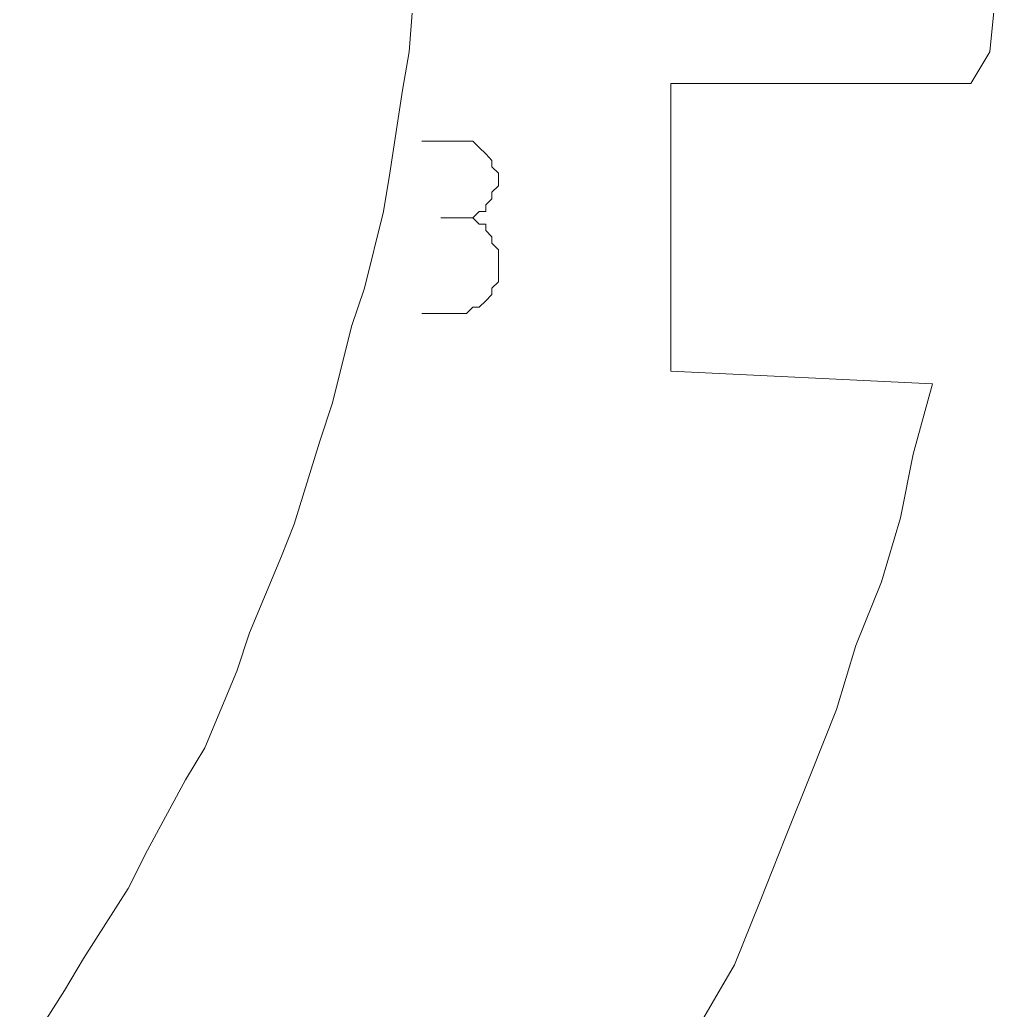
# Model space of a CAD drawing. Header units: centimetres. Extents: x -10.4 to 10.4, y -10.8 to 7.6.
# Drawn here: x -0.944 to -0.078, y -9.324 to -8.446 of the extents above; entities that cross this region are included whole.
import ezdxf
from ezdxf.lldxf.tags import DXFTag

# ---------------------------------------------------------------- set-up
doc = ezdxf.new("R2010")
doc.units = ezdxf.units.CM
doc.header["$MEASUREMENT"] = 0
doc.layers.add('layer 1', color=7, linetype='Continuous')
tags = doc.linetypes.add('New Line1505', pattern=[0.2, 0.1, -0.1]).pattern_tags.tags
tags[6:7] = [DXFTag(74, 4), DXFTag(75, 0), DXFTag(340, '0'), DXFTag(46, 1.0), DXFTag(50, 0.0), DXFTag(44, 0.0), DXFTag(45, 0.0)]
tags[4:5] = [DXFTag(74, 4), DXFTag(75, 0), DXFTag(340, '0'), DXFTag(46, 1.0), DXFTag(50, 0.0), DXFTag(44, 0.0), DXFTag(45, 0.0)]
tags = doc.linetypes.add('New Line1506', pattern=[0.2, 0.1, -0.1]).pattern_tags.tags
tags[6:7] = [DXFTag(74, 4), DXFTag(75, 0), DXFTag(340, '0'), DXFTag(46, 1.0), DXFTag(50, 0.0), DXFTag(44, 0.0), DXFTag(45, 0.0)]
tags[4:5] = [DXFTag(74, 4), DXFTag(75, 0), DXFTag(340, '0'), DXFTag(46, 1.0), DXFTag(50, 0.0), DXFTag(44, 0.0), DXFTag(45, 0.0)]
tags = doc.linetypes.add('New Line1507', pattern=[0.2, 0.1, -0.1]).pattern_tags.tags
tags[6:7] = [DXFTag(74, 4), DXFTag(75, 0), DXFTag(340, '0'), DXFTag(46, 1.0), DXFTag(50, 0.0), DXFTag(44, 0.0), DXFTag(45, 0.0)]
tags[4:5] = [DXFTag(74, 4), DXFTag(75, 0), DXFTag(340, '0'), DXFTag(46, 1.0), DXFTag(50, 0.0), DXFTag(44, 0.0), DXFTag(45, 0.0)]
tags = doc.linetypes.add('New Line1508', pattern=[0.2, 0.1, -0.1]).pattern_tags.tags
tags[6:7] = [DXFTag(74, 4), DXFTag(75, 0), DXFTag(340, '0'), DXFTag(46, 1.0), DXFTag(50, 0.0), DXFTag(44, 0.0), DXFTag(45, 0.0)]
tags[4:5] = [DXFTag(74, 4), DXFTag(75, 0), DXFTag(340, '0'), DXFTag(46, 1.0), DXFTag(50, 0.0), DXFTag(44, 0.0), DXFTag(45, 0.0)]
tags = doc.linetypes.add('New Line1509', pattern=[0.2, 0.1, -0.1]).pattern_tags.tags
tags[6:7] = [DXFTag(74, 4), DXFTag(75, 0), DXFTag(340, '0'), DXFTag(46, 1.0), DXFTag(50, 0.0), DXFTag(44, 0.0), DXFTag(45, 0.0)]
tags[4:5] = [DXFTag(74, 4), DXFTag(75, 0), DXFTag(340, '0'), DXFTag(46, 1.0), DXFTag(50, 0.0), DXFTag(44, 0.0), DXFTag(45, 0.0)]
tags = doc.linetypes.add('New Line1510', pattern=[0.2, 0.1, -0.1]).pattern_tags.tags
tags[6:7] = [DXFTag(74, 4), DXFTag(75, 0), DXFTag(340, '0'), DXFTag(46, 1.0), DXFTag(50, 0.0), DXFTag(44, 0.0), DXFTag(45, 0.0)]
tags[4:5] = [DXFTag(74, 4), DXFTag(75, 0), DXFTag(340, '0'), DXFTag(46, 1.0), DXFTag(50, 0.0), DXFTag(44, 0.0), DXFTag(45, 0.0)]
tags = doc.linetypes.add('New Line1511', pattern=[0.2, 0.1, -0.1]).pattern_tags.tags
tags[6:7] = [DXFTag(74, 4), DXFTag(75, 0), DXFTag(340, '0'), DXFTag(46, 1.0), DXFTag(50, 0.0), DXFTag(44, 0.0), DXFTag(45, 0.0)]
tags[4:5] = [DXFTag(74, 4), DXFTag(75, 0), DXFTag(340, '0'), DXFTag(46, 1.0), DXFTag(50, 0.0), DXFTag(44, 0.0), DXFTag(45, 0.0)]
tags = doc.linetypes.add('New Line1512', pattern=[0.2, 0.1, -0.1]).pattern_tags.tags
tags[6:7] = [DXFTag(74, 4), DXFTag(75, 0), DXFTag(340, '0'), DXFTag(46, 1.0), DXFTag(50, 0.0), DXFTag(44, 0.0), DXFTag(45, 0.0)]
tags[4:5] = [DXFTag(74, 4), DXFTag(75, 0), DXFTag(340, '0'), DXFTag(46, 1.0), DXFTag(50, 0.0), DXFTag(44, 0.0), DXFTag(45, 0.0)]
tags = doc.linetypes.add('New Line1513', pattern=[0.2, 0.1, -0.1]).pattern_tags.tags
tags[6:7] = [DXFTag(74, 4), DXFTag(75, 0), DXFTag(340, '0'), DXFTag(46, 1.0), DXFTag(50, 0.0), DXFTag(44, 0.0), DXFTag(45, 0.0)]
tags[4:5] = [DXFTag(74, 4), DXFTag(75, 0), DXFTag(340, '0'), DXFTag(46, 1.0), DXFTag(50, 0.0), DXFTag(44, 0.0), DXFTag(45, 0.0)]
tags = doc.linetypes.add('New Line1514', pattern=[0.2, 0.1, -0.1]).pattern_tags.tags
tags[6:7] = [DXFTag(74, 4), DXFTag(75, 0), DXFTag(340, '0'), DXFTag(46, 1.0), DXFTag(50, 0.0), DXFTag(44, 0.0), DXFTag(45, 0.0)]
tags[4:5] = [DXFTag(74, 4), DXFTag(75, 0), DXFTag(340, '0'), DXFTag(46, 1.0), DXFTag(50, 0.0), DXFTag(44, 0.0), DXFTag(45, 0.0)]
tags = doc.linetypes.add('New Line1515', pattern=[0.2, 0.1, -0.1]).pattern_tags.tags
tags[6:7] = [DXFTag(74, 4), DXFTag(75, 0), DXFTag(340, '0'), DXFTag(46, 1.0), DXFTag(50, 0.0), DXFTag(44, 0.0), DXFTag(45, 0.0)]
tags[4:5] = [DXFTag(74, 4), DXFTag(75, 0), DXFTag(340, '0'), DXFTag(46, 1.0), DXFTag(50, 0.0), DXFTag(44, 0.0), DXFTag(45, 0.0)]
tags = doc.linetypes.add('New Line1516', pattern=[0.2, 0.1, -0.1]).pattern_tags.tags
tags[6:7] = [DXFTag(74, 4), DXFTag(75, 0), DXFTag(340, '0'), DXFTag(46, 1.0), DXFTag(50, 0.0), DXFTag(44, 0.0), DXFTag(45, 0.0)]
tags[4:5] = [DXFTag(74, 4), DXFTag(75, 0), DXFTag(340, '0'), DXFTag(46, 1.0), DXFTag(50, 0.0), DXFTag(44, 0.0), DXFTag(45, 0.0)]
tags = doc.linetypes.add('New Line1517', pattern=[0.2, 0.1, -0.1]).pattern_tags.tags
tags[6:7] = [DXFTag(74, 4), DXFTag(75, 0), DXFTag(340, '0'), DXFTag(46, 1.0), DXFTag(50, 0.0), DXFTag(44, 0.0), DXFTag(45, 0.0)]
tags[4:5] = [DXFTag(74, 4), DXFTag(75, 0), DXFTag(340, '0'), DXFTag(46, 1.0), DXFTag(50, 0.0), DXFTag(44, 0.0), DXFTag(45, 0.0)]
tags = doc.linetypes.add('New Line1518', pattern=[0.2, 0.1, -0.1]).pattern_tags.tags
tags[6:7] = [DXFTag(74, 4), DXFTag(75, 0), DXFTag(340, '0'), DXFTag(46, 1.0), DXFTag(50, 0.0), DXFTag(44, 0.0), DXFTag(45, 0.0)]
tags[4:5] = [DXFTag(74, 4), DXFTag(75, 0), DXFTag(340, '0'), DXFTag(46, 1.0), DXFTag(50, 0.0), DXFTag(44, 0.0), DXFTag(45, 0.0)]
tags = doc.linetypes.add('New Line1519', pattern=[0.2, 0.1, -0.1]).pattern_tags.tags
tags[6:7] = [DXFTag(74, 4), DXFTag(75, 0), DXFTag(340, '0'), DXFTag(46, 1.0), DXFTag(50, 0.0), DXFTag(44, 0.0), DXFTag(45, 0.0)]
tags[4:5] = [DXFTag(74, 4), DXFTag(75, 0), DXFTag(340, '0'), DXFTag(46, 1.0), DXFTag(50, 0.0), DXFTag(44, 0.0), DXFTag(45, 0.0)]
tags = doc.linetypes.add('New Line1616', pattern=[0.2, 0.1, -0.1]).pattern_tags.tags
tags[6:7] = [DXFTag(74, 4), DXFTag(75, 0), DXFTag(340, '0'), DXFTag(46, 1.0), DXFTag(50, 0.0), DXFTag(44, 0.0), DXFTag(45, 0.0)]
tags[4:5] = [DXFTag(74, 4), DXFTag(75, 0), DXFTag(340, '0'), DXFTag(46, 1.0), DXFTag(50, 0.0), DXFTag(44, 0.0), DXFTag(45, 0.0)]
tags = doc.linetypes.add('New Line1617', pattern=[0.2, 0.1, -0.1]).pattern_tags.tags
tags[6:7] = [DXFTag(74, 4), DXFTag(75, 0), DXFTag(340, '0'), DXFTag(46, 1.0), DXFTag(50, 0.0), DXFTag(44, 0.0), DXFTag(45, 0.0)]
tags[4:5] = [DXFTag(74, 4), DXFTag(75, 0), DXFTag(340, '0'), DXFTag(46, 1.0), DXFTag(50, 0.0), DXFTag(44, 0.0), DXFTag(45, 0.0)]
tags = doc.linetypes.add('New Line1618', pattern=[0.2, 0.1, -0.1]).pattern_tags.tags
tags[6:7] = [DXFTag(74, 4), DXFTag(75, 0), DXFTag(340, '0'), DXFTag(46, 1.0), DXFTag(50, 0.0), DXFTag(44, 0.0), DXFTag(45, 0.0)]
tags[4:5] = [DXFTag(74, 4), DXFTag(75, 0), DXFTag(340, '0'), DXFTag(46, 1.0), DXFTag(50, 0.0), DXFTag(44, 0.0), DXFTag(45, 0.0)]
tags = doc.linetypes.add('New Line1619', pattern=[0.2, 0.1, -0.1]).pattern_tags.tags
tags[6:7] = [DXFTag(74, 4), DXFTag(75, 0), DXFTag(340, '0'), DXFTag(46, 1.0), DXFTag(50, 0.0), DXFTag(44, 0.0), DXFTag(45, 0.0)]
tags[4:5] = [DXFTag(74, 4), DXFTag(75, 0), DXFTag(340, '0'), DXFTag(46, 1.0), DXFTag(50, 0.0), DXFTag(44, 0.0), DXFTag(45, 0.0)]
tags = doc.linetypes.add('New Line1620', pattern=[0.2, 0.1, -0.1]).pattern_tags.tags
tags[6:7] = [DXFTag(74, 4), DXFTag(75, 0), DXFTag(340, '0'), DXFTag(46, 1.0), DXFTag(50, 0.0), DXFTag(44, 0.0), DXFTag(45, 0.0)]
tags[4:5] = [DXFTag(74, 4), DXFTag(75, 0), DXFTag(340, '0'), DXFTag(46, 1.0), DXFTag(50, 0.0), DXFTag(44, 0.0), DXFTag(45, 0.0)]
tags = doc.linetypes.add('New Line1621', pattern=[0.2, 0.1, -0.1]).pattern_tags.tags
tags[6:7] = [DXFTag(74, 4), DXFTag(75, 0), DXFTag(340, '0'), DXFTag(46, 1.0), DXFTag(50, 0.0), DXFTag(44, 0.0), DXFTag(45, 0.0)]
tags[4:5] = [DXFTag(74, 4), DXFTag(75, 0), DXFTag(340, '0'), DXFTag(46, 1.0), DXFTag(50, 0.0), DXFTag(44, 0.0), DXFTag(45, 0.0)]
tags = doc.linetypes.add('New Line1622', pattern=[0.2, 0.1, -0.1]).pattern_tags.tags
tags[6:7] = [DXFTag(74, 4), DXFTag(75, 0), DXFTag(340, '0'), DXFTag(46, 1.0), DXFTag(50, 0.0), DXFTag(44, 0.0), DXFTag(45, 0.0)]
tags[4:5] = [DXFTag(74, 4), DXFTag(75, 0), DXFTag(340, '0'), DXFTag(46, 1.0), DXFTag(50, 0.0), DXFTag(44, 0.0), DXFTag(45, 0.0)]
tags = doc.linetypes.add('New Line1623', pattern=[0.2, 0.1, -0.1]).pattern_tags.tags
tags[6:7] = [DXFTag(74, 4), DXFTag(75, 0), DXFTag(340, '0'), DXFTag(46, 1.0), DXFTag(50, 0.0), DXFTag(44, 0.0), DXFTag(45, 0.0)]
tags[4:5] = [DXFTag(74, 4), DXFTag(75, 0), DXFTag(340, '0'), DXFTag(46, 1.0), DXFTag(50, 0.0), DXFTag(44, 0.0), DXFTag(45, 0.0)]
tags = doc.linetypes.add('New Line1624', pattern=[0.2, 0.1, -0.1]).pattern_tags.tags
tags[6:7] = [DXFTag(74, 4), DXFTag(75, 0), DXFTag(340, '0'), DXFTag(46, 1.0), DXFTag(50, 0.0), DXFTag(44, 0.0), DXFTag(45, 0.0)]
tags[4:5] = [DXFTag(74, 4), DXFTag(75, 0), DXFTag(340, '0'), DXFTag(46, 1.0), DXFTag(50, 0.0), DXFTag(44, 0.0), DXFTag(45, 0.0)]
tags = doc.linetypes.add('New Line1625', pattern=[0.2, 0.1, -0.1]).pattern_tags.tags
tags[6:7] = [DXFTag(74, 4), DXFTag(75, 0), DXFTag(340, '0'), DXFTag(46, 1.0), DXFTag(50, 0.0), DXFTag(44, 0.0), DXFTag(45, 0.0)]
tags[4:5] = [DXFTag(74, 4), DXFTag(75, 0), DXFTag(340, '0'), DXFTag(46, 1.0), DXFTag(50, 0.0), DXFTag(44, 0.0), DXFTag(45, 0.0)]
tags = doc.linetypes.add('New Line1626', pattern=[0.2, 0.1, -0.1]).pattern_tags.tags
tags[6:7] = [DXFTag(74, 4), DXFTag(75, 0), DXFTag(340, '0'), DXFTag(46, 1.0), DXFTag(50, 0.0), DXFTag(44, 0.0), DXFTag(45, 0.0)]
tags[4:5] = [DXFTag(74, 4), DXFTag(75, 0), DXFTag(340, '0'), DXFTag(46, 1.0), DXFTag(50, 0.0), DXFTag(44, 0.0), DXFTag(45, 0.0)]
tags = doc.linetypes.add('New Line1627', pattern=[0.2, 0.1, -0.1]).pattern_tags.tags
tags[6:7] = [DXFTag(74, 4), DXFTag(75, 0), DXFTag(340, '0'), DXFTag(46, 1.0), DXFTag(50, 0.0), DXFTag(44, 0.0), DXFTag(45, 0.0)]
tags[4:5] = [DXFTag(74, 4), DXFTag(75, 0), DXFTag(340, '0'), DXFTag(46, 1.0), DXFTag(50, 0.0), DXFTag(44, 0.0), DXFTag(45, 0.0)]
tags = doc.linetypes.add('New Line1628', pattern=[0.2, 0.1, -0.1]).pattern_tags.tags
tags[6:7] = [DXFTag(74, 4), DXFTag(75, 0), DXFTag(340, '0'), DXFTag(46, 1.0), DXFTag(50, 0.0), DXFTag(44, 0.0), DXFTag(45, 0.0)]
tags[4:5] = [DXFTag(74, 4), DXFTag(75, 0), DXFTag(340, '0'), DXFTag(46, 1.0), DXFTag(50, 0.0), DXFTag(44, 0.0), DXFTag(45, 0.0)]
tags = doc.linetypes.add('New Line1629', pattern=[0.2, 0.1, -0.1]).pattern_tags.tags
tags[6:7] = [DXFTag(74, 4), DXFTag(75, 0), DXFTag(340, '0'), DXFTag(46, 1.0), DXFTag(50, 0.0), DXFTag(44, 0.0), DXFTag(45, 0.0)]
tags[4:5] = [DXFTag(74, 4), DXFTag(75, 0), DXFTag(340, '0'), DXFTag(46, 1.0), DXFTag(50, 0.0), DXFTag(44, 0.0), DXFTag(45, 0.0)]
tags = doc.linetypes.add('New Line1630', pattern=[0.2, 0.1, -0.1]).pattern_tags.tags
tags[6:7] = [DXFTag(74, 4), DXFTag(75, 0), DXFTag(340, '0'), DXFTag(46, 1.0), DXFTag(50, 0.0), DXFTag(44, 0.0), DXFTag(45, 0.0)]
tags[4:5] = [DXFTag(74, 4), DXFTag(75, 0), DXFTag(340, '0'), DXFTag(46, 1.0), DXFTag(50, 0.0), DXFTag(44, 0.0), DXFTag(45, 0.0)]
tags = doc.linetypes.add('New Line1631', pattern=[0.2, 0.1, -0.1]).pattern_tags.tags
tags[6:7] = [DXFTag(74, 4), DXFTag(75, 0), DXFTag(340, '0'), DXFTag(46, 1.0), DXFTag(50, 0.0), DXFTag(44, 0.0), DXFTag(45, 0.0)]
tags[4:5] = [DXFTag(74, 4), DXFTag(75, 0), DXFTag(340, '0'), DXFTag(46, 1.0), DXFTag(50, 0.0), DXFTag(44, 0.0), DXFTag(45, 0.0)]
tags = doc.linetypes.add('New Line1632', pattern=[0.2, 0.1, -0.1]).pattern_tags.tags
tags[6:7] = [DXFTag(74, 4), DXFTag(75, 0), DXFTag(340, '0'), DXFTag(46, 1.0), DXFTag(50, 0.0), DXFTag(44, 0.0), DXFTag(45, 0.0)]
tags[4:5] = [DXFTag(74, 4), DXFTag(75, 0), DXFTag(340, '0'), DXFTag(46, 1.0), DXFTag(50, 0.0), DXFTag(44, 0.0), DXFTag(45, 0.0)]
tags = doc.linetypes.add('New Line1633', pattern=[0.2, 0.1, -0.1]).pattern_tags.tags
tags[6:7] = [DXFTag(74, 4), DXFTag(75, 0), DXFTag(340, '0'), DXFTag(46, 1.0), DXFTag(50, 0.0), DXFTag(44, 0.0), DXFTag(45, 0.0)]
tags[4:5] = [DXFTag(74, 4), DXFTag(75, 0), DXFTag(340, '0'), DXFTag(46, 1.0), DXFTag(50, 0.0), DXFTag(44, 0.0), DXFTag(45, 0.0)]
tags = doc.linetypes.add('New Line1634', pattern=[0.2, 0.1, -0.1]).pattern_tags.tags
tags[6:7] = [DXFTag(74, 4), DXFTag(75, 0), DXFTag(340, '0'), DXFTag(46, 1.0), DXFTag(50, 0.0), DXFTag(44, 0.0), DXFTag(45, 0.0)]
tags[4:5] = [DXFTag(74, 4), DXFTag(75, 0), DXFTag(340, '0'), DXFTag(46, 1.0), DXFTag(50, 0.0), DXFTag(44, 0.0), DXFTag(45, 0.0)]

msp = doc.modelspace()

# ---------------------------------------------------------------- linework, layer by layer
at = {"layer": 'layer 1', "color": 5, "linetype": 'New Line1616', "lineweight": 9}
msp.add_open_spline([(-0.59318, -8.40122), (-0.59318, -8.40122), (-0.59887, -8.47473), (-0.59887, -8.47473)], degree=3, dxfattribs=at)
at = {"layer": 'layer 1', "color": 5, "linetype": 'New Line1519', "lineweight": 9}
msp.add_open_spline([(-0.08391, -8.47473), (-0.08391, -8.47473), (-0.07837, -8.41813), (-0.07837, -8.41813)], degree=3, dxfattribs=at)
at = {"layer": 'layer 1', "color": 5, "linetype": 'New Line1617', "lineweight": 9}
msp.add_open_spline([(-0.59887, -8.47473), (-0.59887, -8.47473), (-0.60456, -8.5087), (-0.60456, -8.5087)], degree=3, dxfattribs=at)
at = {"layer": 'layer 1', "color": 5, "linetype": 'New Line1518', "lineweight": 9}
msp.add_open_spline([(-0.10097, -8.50301), (-0.10097, -8.50301), (-0.08391, -8.47473), (-0.08391, -8.47473)], degree=3, dxfattribs=at)
at = {"layer": 'layer 1', "color": 5, "linetype": 'New Line1516', "lineweight": 9}
msp.add_open_spline([(-0.36683, -8.75765), (-0.36683, -8.75765), (-0.36683, -8.50301), (-0.36683, -8.50301)], degree=3, dxfattribs=at)
at = {"layer": 'layer 1', "color": 5, "linetype": 'New Line1517', "lineweight": 9}
msp.add_open_spline([(-0.36683, -8.50301), (-0.36683, -8.50301), (-0.10097, -8.50301), (-0.10097, -8.50301)], degree=3, dxfattribs=at)
at = {"layer": 'layer 1', "color": 5, "linetype": 'New Line1618', "lineweight": 9}
msp.add_open_spline([(-0.60456, -8.5087), (-0.60456, -8.5087), (-0.61579, -8.5822), (-0.61579, -8.5822)], degree=3, dxfattribs=at)
at = {"layer": 'layer 1', "color": 1, "lineweight": 20}
for points in [[(-0.55351, -8.55391), (-0.55351, -8.55391), (-0.58749, -8.55391), (-0.58749, -8.55391)], [(-0.54797, -8.55391), (-0.54797, -8.55391), (-0.55351, -8.55391), (-0.55351, -8.55391)], [(-0.54228, -8.55391), (-0.54228, -8.55391), (-0.54797, -8.55391), (-0.54797, -8.55391)], [(-0.5366, -8.5596), (-0.5366, -8.5596), (-0.54228, -8.55391), (-0.54228, -8.55391)], [(-0.53091, -8.56529), (-0.53091, -8.56529), (-0.5366, -8.5596), (-0.5366, -8.5596)], [(-0.52536, -8.57097), (-0.52536, -8.57097), (-0.53091, -8.56529), (-0.53091, -8.56529)], [(-0.53091, -8.56529), (-0.53091, -8.56529), (-0.53091, -8.56529), (-0.53091, -8.56529)], [(-0.52536, -8.57667), (-0.52536, -8.57667), (-0.52536, -8.57097), (-0.52536, -8.57097)], [(-0.51968, -8.5822), (-0.51968, -8.5822), (-0.52536, -8.57667), (-0.52536, -8.57667)], [(-0.51968, -8.58789), (-0.51968, -8.58789), (-0.51968, -8.5822), (-0.51968, -8.5822)], [(-0.51968, -8.59358), (-0.51968, -8.59358), (-0.51968, -8.58789), (-0.51968, -8.58789)], [(-0.51968, -8.58789), (-0.51968, -8.58789), (-0.51968, -8.58789), (-0.51968, -8.58789)], [(-0.52536, -8.59927), (-0.52536, -8.59927), (-0.51968, -8.59358), (-0.51968, -8.59358)], [(-0.52536, -8.60496), (-0.52536, -8.60496), (-0.52536, -8.59927), (-0.52536, -8.59927)], [(-0.53091, -8.6105), (-0.53091, -8.6105), (-0.52536, -8.60496), (-0.52536, -8.60496)], [(-0.54228, -8.62188), (-0.54228, -8.62188), (-0.5366, -8.61619), (-0.5366, -8.61619)], [(-0.5366, -8.61619), (-0.5366, -8.61619), (-0.53091, -8.61619), (-0.53091, -8.61619)], [(-0.53091, -8.61619), (-0.53091, -8.61619), (-0.53091, -8.6105), (-0.53091, -8.6105)], [(-0.55351, -8.62188), (-0.55351, -8.62188), (-0.57058, -8.62188), (-0.57058, -8.62188)], [(-0.57058, -8.62188), (-0.57058, -8.62188), (-0.55351, -8.62188), (-0.55351, -8.62188)], [(-0.54797, -8.62188), (-0.54797, -8.62188), (-0.55351, -8.62188), (-0.55351, -8.62188)], [(-0.55351, -8.62188), (-0.55351, -8.62188), (-0.55351, -8.62188), (-0.55351, -8.62188)], [(-0.55351, -8.62188), (-0.55351, -8.62188), (-0.54797, -8.62188), (-0.54797, -8.62188)], [(-0.54228, -8.62188), (-0.54228, -8.62188), (-0.54797, -8.62188), (-0.54797, -8.62188)], [(-0.54797, -8.62188), (-0.54797, -8.62188), (-0.54228, -8.62188), (-0.54228, -8.62188)], [(-0.5366, -8.62757), (-0.5366, -8.62757), (-0.54228, -8.62188), (-0.54228, -8.62188)], [(-0.53091, -8.62757), (-0.53091, -8.62757), (-0.5366, -8.62757), (-0.5366, -8.62757)], [(-0.53091, -8.63325), (-0.53091, -8.63325), (-0.53091, -8.62757), (-0.53091, -8.62757)], [(-0.52536, -8.63879), (-0.52536, -8.63879), (-0.53091, -8.63325), (-0.53091, -8.63325)], [(-0.52536, -8.64448), (-0.52536, -8.64448), (-0.52536, -8.63879), (-0.52536, -8.63879)], [(-0.51968, -8.65016), (-0.51968, -8.65016), (-0.52536, -8.64448), (-0.52536, -8.64448)], [(-0.51968, -8.65585), (-0.51968, -8.65585), (-0.51968, -8.65016), (-0.51968, -8.65016)], [(-0.51968, -8.67277), (-0.51968, -8.67277), (-0.51968, -8.65585), (-0.51968, -8.65585)], [(-0.51968, -8.65585), (-0.51968, -8.65585), (-0.51968, -8.65585), (-0.51968, -8.65585)], [(-0.52536, -8.68415), (-0.52536, -8.68415), (-0.51968, -8.67846), (-0.51968, -8.67846)], [(-0.51968, -8.67846), (-0.51968, -8.67846), (-0.51968, -8.67277), (-0.51968, -8.67277)], [(-0.52536, -8.68984), (-0.52536, -8.68984), (-0.52536, -8.68415), (-0.52536, -8.68415)], [(-0.5366, -8.70107), (-0.5366, -8.70107), (-0.53091, -8.69538), (-0.53091, -8.69538)], [(-0.53091, -8.69538), (-0.53091, -8.69538), (-0.52536, -8.68984), (-0.52536, -8.68984)], [(-0.53091, -8.69538), (-0.53091, -8.69538), (-0.53091, -8.69538), (-0.53091, -8.69538)], [(-0.54797, -8.70676), (-0.54797, -8.70676), (-0.54228, -8.70107), (-0.54228, -8.70107)], [(-0.54228, -8.70107), (-0.54228, -8.70107), (-0.5366, -8.70107), (-0.5366, -8.70107)], [(-0.58749, -8.70676), (-0.58749, -8.70676), (-0.55351, -8.70676), (-0.55351, -8.70676)], [(-0.55351, -8.70676), (-0.55351, -8.70676), (-0.55351, -8.70676), (-0.55351, -8.70676)], [(-0.55351, -8.70676), (-0.55351, -8.70676), (-0.54797, -8.70676), (-0.54797, -8.70676)]]:
    msp.add_open_spline(points, degree=3, dxfattribs=at)
at = {"layer": 'layer 1', "color": 5, "linetype": 'New Line1619', "lineweight": 9}
msp.add_open_spline([(-0.61579, -8.5822), (-0.61579, -8.5822), (-0.62148, -8.61619), (-0.62148, -8.61619)], degree=3, dxfattribs=at)
at = {"layer": 'layer 1', "color": 5, "linetype": 'New Line1620', "lineweight": 9}
msp.add_open_spline([(-0.62148, -8.61619), (-0.62148, -8.61619), (-0.63839, -8.68415), (-0.63839, -8.68415)], degree=3, dxfattribs=at)
at = {"layer": 'layer 1', "color": 5, "linetype": 'New Line1621', "lineweight": 9}
msp.add_open_spline([(-0.63839, -8.68415), (-0.63839, -8.68415), (-0.64976, -8.71814), (-0.64976, -8.71814)], degree=3, dxfattribs=at)
at = {"layer": 'layer 1', "color": 5, "linetype": 'New Line1622', "lineweight": 9}
msp.add_open_spline([(-0.64976, -8.71814), (-0.64976, -8.71814), (-0.66668, -8.78594), (-0.66668, -8.78594)], degree=3, dxfattribs=at)
at = {"layer": 'layer 1', "color": 5, "linetype": 'New Line1515', "lineweight": 9}
msp.add_open_spline([(-0.13496, -8.76903), (-0.13496, -8.76903), (-0.36683, -8.75765), (-0.36683, -8.75765)], degree=3, dxfattribs=at)
at = {"layer": 'layer 1', "color": 5, "linetype": 'New Line1514', "lineweight": 9}
msp.add_open_spline([(-0.15187, -8.83116), (-0.15187, -8.83116), (-0.13496, -8.76903), (-0.13496, -8.76903)], degree=3, dxfattribs=at)
at = {"layer": 'layer 1', "color": 5, "linetype": 'New Line1623', "lineweight": 9}
msp.add_open_spline([(-0.66668, -8.78594), (-0.66668, -8.78594), (-0.67806, -8.81993), (-0.67806, -8.81993)], degree=3, dxfattribs=at)
at = {"layer": 'layer 1', "color": 5, "linetype": 'New Line1624', "lineweight": 9}
msp.add_open_spline([(-0.67806, -8.81993), (-0.67806, -8.81993), (-0.70067, -8.89343), (-0.70067, -8.89343)], degree=3, dxfattribs=at)
at = {"layer": 'layer 1', "color": 5, "linetype": 'New Line1513', "lineweight": 9}
msp.add_open_spline([(-0.16324, -8.88774), (-0.16324, -8.88774), (-0.15187, -8.83116), (-0.15187, -8.83116)], degree=3, dxfattribs=at)
at = {"layer": 'layer 1', "color": 5, "linetype": 'New Line1512', "lineweight": 9}
msp.add_open_spline([(-0.18016, -8.94432), (-0.18016, -8.94432), (-0.16324, -8.88774), (-0.16324, -8.88774)], degree=3, dxfattribs=at)
at = {"layer": 'layer 1', "color": 5, "linetype": 'New Line1625', "lineweight": 9}
msp.add_open_spline([(-0.70067, -8.89343), (-0.70067, -8.89343), (-0.71204, -8.92172), (-0.71204, -8.92172)], degree=3, dxfattribs=at)
at = {"layer": 'layer 1', "color": 5, "linetype": 'New Line1626', "lineweight": 9}
msp.add_open_spline([(-0.71204, -8.92172), (-0.71204, -8.92172), (-0.74033, -8.98969), (-0.74033, -8.98969)], degree=3, dxfattribs=at)
at = {"layer": 'layer 1', "color": 5, "linetype": 'New Line1511', "lineweight": 9}
msp.add_open_spline([(-0.20277, -9.00091), (-0.20277, -9.00091), (-0.18016, -8.94432), (-0.18016, -8.94432)], degree=3, dxfattribs=at)
at = {"layer": 'layer 1', "color": 5, "linetype": 'New Line1627', "lineweight": 9}
msp.add_open_spline([(-0.74033, -8.98969), (-0.74033, -8.98969), (-0.75156, -9.02366), (-0.75156, -9.02366)], degree=3, dxfattribs=at)
at = {"layer": 'layer 1', "color": 5, "linetype": 'New Line1510', "lineweight": 9}
msp.add_open_spline([(-0.21984, -9.05749), (-0.21984, -9.05749), (-0.20277, -9.00091), (-0.20277, -9.00091)], degree=3, dxfattribs=at)
at = {"layer": 'layer 1', "color": 5, "linetype": 'New Line1628', "lineweight": 9}
msp.add_open_spline([(-0.75156, -9.02366), (-0.75156, -9.02366), (-0.77985, -9.09148), (-0.77985, -9.09148)], degree=3, dxfattribs=at)
at = {"layer": 'layer 1', "color": 5, "linetype": 'New Line1509', "lineweight": 9}
msp.add_open_spline([(-0.24244, -9.11409), (-0.24244, -9.11409), (-0.21984, -9.05749), (-0.21984, -9.05749)], degree=3, dxfattribs=at)
at = {"layer": 'layer 1', "color": 5, "linetype": 'New Line1629', "lineweight": 9}
msp.add_open_spline([(-0.77985, -9.09148), (-0.77985, -9.09148), (-0.79691, -9.11977), (-0.79691, -9.11977)], degree=3, dxfattribs=at)
at = {"layer": 'layer 1', "color": 5, "linetype": 'New Line1508', "lineweight": 9}
msp.add_open_spline([(-0.26504, -9.17067), (-0.26504, -9.17067), (-0.24244, -9.11409), (-0.24244, -9.11409)], degree=3, dxfattribs=at)
at = {"layer": 'layer 1', "color": 5, "linetype": 'New Line1630', "lineweight": 9}
msp.add_open_spline([(-0.79691, -9.11977), (-0.79691, -9.11977), (-0.83076, -9.18205), (-0.83076, -9.18205)], degree=3, dxfattribs=at)
at = {"layer": 'layer 1', "color": 5, "linetype": 'New Line1507', "lineweight": 9}
msp.add_open_spline([(-0.28764, -9.22725), (-0.28764, -9.22725), (-0.26504, -9.17067), (-0.26504, -9.17067)], degree=3, dxfattribs=at)
at = {"layer": 'layer 1', "color": 5, "linetype": 'New Line1631', "lineweight": 9}
msp.add_open_spline([(-0.83076, -9.18205), (-0.83076, -9.18205), (-0.84782, -9.21603), (-0.84782, -9.21603)], degree=3, dxfattribs=at)
at = {"layer": 'layer 1', "color": 5, "linetype": 'New Line1632', "lineweight": 9}
msp.add_open_spline([(-0.84782, -9.21603), (-0.84782, -9.21603), (-0.88734, -9.27815), (-0.88734, -9.27815)], degree=3, dxfattribs=at)
at = {"layer": 'layer 1', "color": 5, "linetype": 'New Line1506', "lineweight": 9}
msp.add_open_spline([(-0.31025, -9.28384), (-0.31025, -9.28384), (-0.28764, -9.22725), (-0.28764, -9.22725)], degree=3, dxfattribs=at)
at = {"layer": 'layer 1', "color": 5, "linetype": 'New Line1633', "lineweight": 9}
msp.add_open_spline([(-0.88734, -9.27815), (-0.88734, -9.27815), (-0.9044, -9.30644), (-0.9044, -9.30644)], degree=3, dxfattribs=at)
at = {"layer": 'layer 1', "color": 5, "linetype": 'New Line1505', "lineweight": 9}
msp.add_open_spline([(-0.34993, -9.35181), (-0.34993, -9.35181), (-0.31025, -9.28384), (-0.31025, -9.28384)], degree=3, dxfattribs=at)
at = {"layer": 'layer 1', "color": 5, "linetype": 'New Line1634', "lineweight": 9}
msp.add_open_spline([(-0.9044, -9.30644), (-0.9044, -9.30644), (-0.94392, -9.36872), (-0.94392, -9.36872)], degree=3, dxfattribs=at)

doc.saveas('drawing.dxf')
